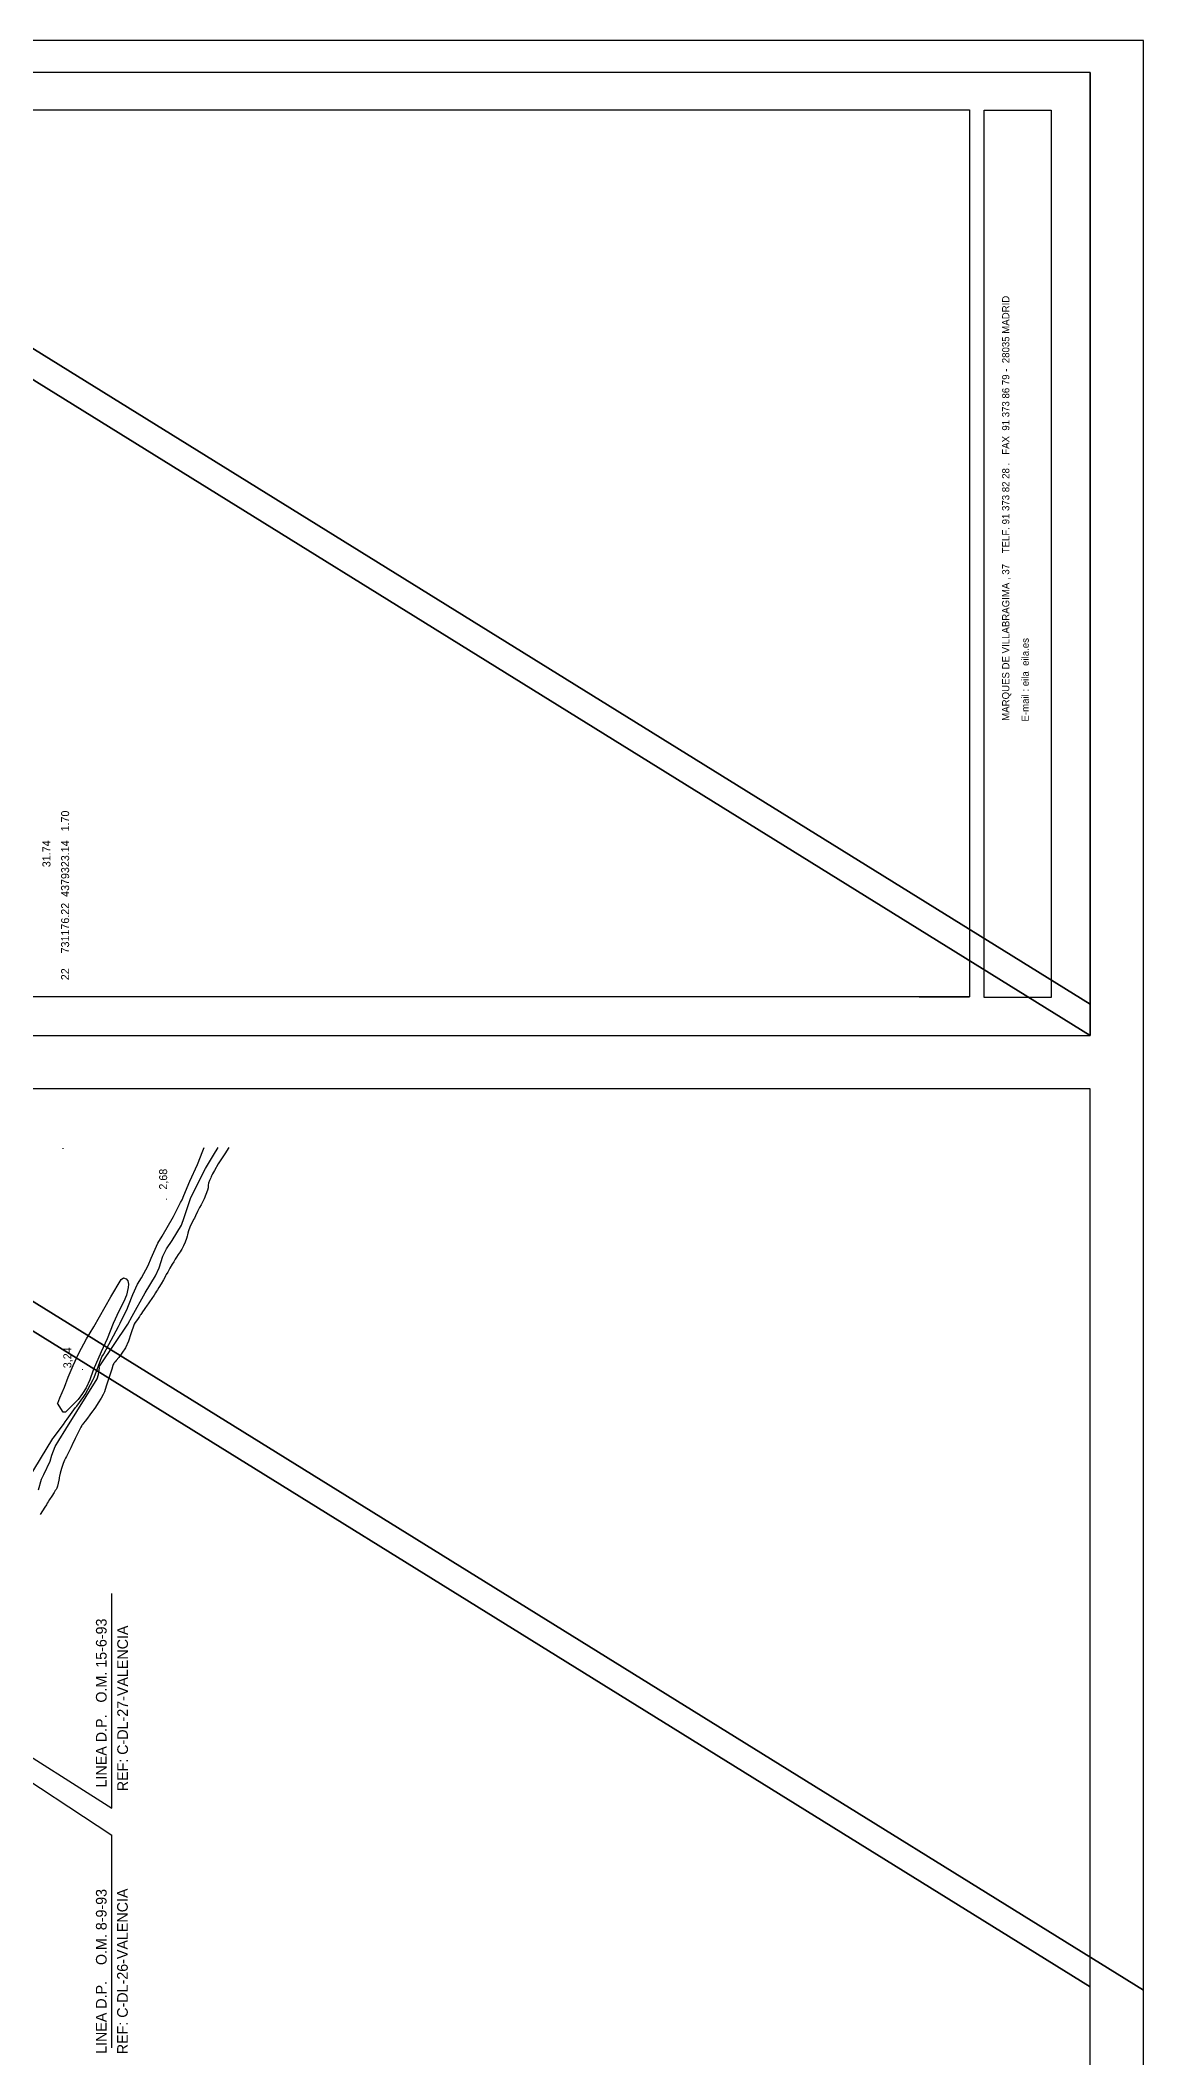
# Model space of a CAD drawing. Extents: x 730854 to 731444, y 4378581 to 4379608.
# Drawn here: x 731237.1 to 731444, y 4379229.4 to 4379607.5 of the extents above; entities that cross this region are included whole.
import ezdxf
from ezdxf.enums import TextEntityAlignment as Align

# ---------------------------------------------------------------- set-up
doc = ezdxf.new("R2010")
doc.units = 0
doc.layers.get('0').update_dxf_attribs({"linetype": 'CONTINUOUS'})
for name, color, linetype in [('24', 7, 'CONTINUOUS'), ('44', 7, 'CONTINUOUS'), ('48', 7, 'CONTINUOUS'), ('61', 7, 'CONTINUOUS')]:
    doc.layers.add(name, color=color, linetype=linetype)

msp = doc.modelspace()

# ---------------------------------------------------------------- linework, layer by layer
at = {"color": 0, "linetype": 'CONTINUOUS'}
for p, q in [((731434, 4379601.5), (731434, 4379421)), ((731401.9, 4379428.19), (731411.32, 4379428.19))]:
    msp.add_line(p, q, dxfattribs=at)
for points in [[(731411.32, 4379428.19), (731208.53, 4379428.19), (731208.53, 4379594.5), (731411.32, 4379594.5)], [(731414.08, 4379428.12), (731414.08, 4379594.41), (731426.66, 4379594.41), (731426.66, 4379428.12)]]:
    msp.add_lwpolyline(points, close=True, dxfattribs=at)
at = {"layer": '24', "color": 0, "linetype": 'CONTINUOUS'}
for points in [[(731272.48, 4379400), (731271.7, 4379398.82), (731270.5, 4379396.94), (731269.77, 4379395.69), (731269.42, 4379395.04), (731269.28, 4379394.76), (731269.23, 4379394.67), (731269.2, 4379394.63), (731269.19, 4379394.6), (731269.16, 4379394.54), (731269.07, 4379394.31), (731268.87, 4379393.82), (731268.67, 4379393.27), (731268.59, 4379392.89), (731268.58, 4379392.66), (731268.57, 4379392.44), (731268.46, 4379392.01), (731268.17, 4379391.19), (731267.85, 4379390.37), (731267.63, 4379389.87), (731267.46, 4379389.59), (731267.26, 4379389.26), (731266.97, 4379388.73), (731266.59, 4379387.96), (731266.23, 4379387.19), (731266.01, 4379386.75), (731265.87, 4379386.46), (731265.72, 4379386.19), (731265.5, 4379385.73), (731265.19, 4379385.05), (731264.9, 4379384.36), (731264.76, 4379383.92), (731264.71, 4379383.64), (731264.66, 4379383.36), (731264.53, 4379382.92), (731264.28, 4379382.25), (731264, 4379381.58), (731263.8, 4379381.17), (731263.66, 4379380.94), (731263.54, 4379380.76), (731263.34, 4379380.44), (731263, 4379379.94), (731262.67, 4379379.42), (731262.44, 4379379.07), (731262.3, 4379378.83), (731262.14, 4379378.57), (731261.87, 4379378.12), (731261.44, 4379377.37), (731261.01, 4379376.63), (731260.75, 4379376.17), (731260.6, 4379375.91), (731260.45, 4379375.64), (731260.2, 4379375.17), (731259.78, 4379374.44), (731259.37, 4379373.71), (731259.1, 4379373.28), (731258.93, 4379373.03)], [(731258.93, 4379373.03), (731258.75, 4379372.76), (731258.46, 4379372.33), (731258.02, 4379371.67), (731257.59, 4379371.04), (731257.33, 4379370.65), (731257.18, 4379370.44), (731257.06, 4379370.27), (731256.88, 4379370.01), (731256.6, 4379369.59), (731256.3, 4379369.15), (731256.09, 4379368.85), (731255.96, 4379368.66), (731255.88, 4379368.53), (731255.74, 4379368.32), (731255.48, 4379367.94), (731255.18, 4379367.52), (731254.93, 4379367.15), (731254.74, 4379366.85), (731254.13, 4379365.05), (731253.65, 4379363.66), (731253.08, 4379362.44), (731252.44, 4379361.42), (731251.83, 4379360.61), (731251.37, 4379360.07), (731251.14, 4379359.81), (731251.06, 4379359.73), (731251.02, 4379359.71), (731250.97, 4379359.64), (731250.9, 4379359.48), (731250.82, 4379359.3), (731250.74, 4379359.09), (731250.51, 4379358.41), (731250.04, 4379356.92), (731249.56, 4379355.42), (731249.29, 4379354.61), (731249.15, 4379354.19), (731248.93, 4379353.71), (731248.56, 4379353.02), (731247.99, 4379352.13), (731247.46, 4379351.34), (731247.14, 4379350.87), (731246.95, 4379350.6), (731246.75, 4379350.32), (731246.44, 4379349.88), (731245.98, 4379349.26), (731245.53, 4379348.66), (731245.24, 4379348.31), (731245.09, 4379348.13), (731245, 4379348.02), (731244.9, 4379347.85), (731244.74, 4379347.55), (731244.56, 4379347.21), (731244.39, 4379346.91), (731244.2, 4379346.53), (731243.92, 4379345.96), (731243.67, 4379345.42), (731243.53, 4379345.13), (731243.3, 4379344.66), (731242.83, 4379343.69), (731242.33, 4379342.67), (731242.04, 4379342.09), (731241.88, 4379341.77), (731241.69, 4379341.38), (731241.44, 4379340.75), (731241.11, 4379339.81), (731240.83, 4379338.91), (731240.7, 4379338.38), (731240.68, 4379338.12), (731240.66, 4379337.92), (731240.61, 4379337.6), (731240.49, 4379337.05), (731240.34, 4379336.48), (731240.2, 4379336.11), (731240.08, 4379335.89), (731239.94, 4379335.67), (731239.7, 4379335.29), (731239.28, 4379334.64), (731238.86, 4379333.98), (731238.6, 4379333.57), (731238.44, 4379333.31), (731238.26, 4379333.01), (731237.97, 4379332.55), (731237.53, 4379331.85), (731237.1, 4379331.17)]]:
    msp.add_lwpolyline(points, dxfattribs=at)
at = {"layer": '44', "color": 0, "linetype": 'CONTINUOUS'}
for points in [[(731234.85, 4379337.81), (731239.5, 4379345.44), (731239.52, 4379345.48), (731241.47, 4379348.09), (731241.78, 4379348.54), (731242.17, 4379349.09), (731243.72, 4379351.23), (731243.97, 4379351.52), (731245.26, 4379353.31), (731245.55, 4379353.71), (731247.06, 4379356.5), (731247.25, 4379356.85), (731248.64, 4379360.77), (731248.95, 4379361.21), (731249.03, 4379361.33), (731251.76, 4379366.46), (731252.09, 4379367.07), (731252.57, 4379368.02), (731253.33, 4379369.56), (731253.68, 4379370.34), (731254.45, 4379372.42), (731255.33, 4379374.35), (731256.09, 4379375.56), (731257.38, 4379377.85), (731257.93, 4379379.21), (731259.18, 4379382.03), (731259.97, 4379383.36), (731262.08, 4379387.07), (731263.44, 4379389.65), (731263.72, 4379390.19), (731264.07, 4379390.96), (731265.18, 4379393.64), (731266.57, 4379396.77), (731267.58, 4379399.34), (731267.87, 4379400)], [(731236.8, 4379335.83), (731237.33, 4379337.8), (731237.79, 4379338.66), (731238.99, 4379341.17), (731239.3, 4379342.29), (731239.93, 4379343.92), (731240.58, 4379345.06), (731241.93, 4379347.16), (731247.78, 4379356.62), (731248.02, 4379357.42), (731248.2, 4379358.71), (731248.16, 4379358.75), (731248.09, 4379358.82), (731248.4, 4379359.26), (731253.55, 4379366.86), (731254.36, 4379368.37), (731256.8, 4379372.73), (731258.71, 4379375.9), (731259.4, 4379377.41), (731260.13, 4379379.61), (731260.8, 4379380.98), (731261.83, 4379382.52), (731263.63, 4379385.4), (731264.08, 4379386.85), (731265.27, 4379390.39), (731266.02, 4379391.96), (731268.11, 4379396.03), (731269.58, 4379398.57), (731270.47, 4379400)], [(731240.38, 4379352.04), (731240.39, 4379352.05), (731240.77, 4379353.08), (731241.65, 4379355.03), (731242.33, 4379356.92), (731243.27, 4379359.13), (731244.38, 4379361.41), (731245.81, 4379364.1), (731247.17, 4379366.39), (731250.37, 4379372), (731252.3, 4379375.25), (731252.75, 4379375.56), (731253.21, 4379375.36), (731253.52, 4379374.96), (731253.68, 4379374.38), (731253.61, 4379373.73), (731253.26, 4379372.31), (731252.76, 4379371.1), (731251.85, 4379369.31), (731250.82, 4379366.98), (731249.66, 4379364.13), (731248.53, 4379361.67), (731247.04, 4379358.25), (731246.43, 4379356.44), (731245.74, 4379354.94), (731245.02, 4379353.87), (731244.25, 4379352.76), (731241.83, 4379350.36), (731241.43, 4379350.39), (731240.38, 4379352.04)]]:
    msp.add_lwpolyline(points, dxfattribs=at)
at = {"layer": '61', "color": 0, "linetype": 'CONTINUOUS'}
for p, q in [((731175.11, 4379320.73), (731250.53, 4379271.06)), ((731176.22, 4379323.14), (731250.56, 4379276.16)), ((731250.56, 4379276.16), (731250.56, 4379316.39)), ((731250.53, 4379231.24), (731250.53, 4379271.06))]:
    msp.add_line(p, q, dxfattribs=at)

# ---------------------------------------------------------------- texts
at = {"color": 0, "linetype": 'CONTINUOUS'}
for s, p in [('MARQUES DE VILLABRAGIMA , 37    TELF. 91 373 82 28 .   FAX  91 373 86 79 -  28035 MADRID', (731418.81, 4379479.96)), ('E-mail : eila  eila.es', (731422.46, 4379479.82))]:
    msp.add_text(s, height=1.35, rotation=90, dxfattribs=at).set_placement(p)
for s, p in [('22     731176.22  4379323.14   1.70', (731241.03, 4379431.34)), ('                                      31.74', (731237.53, 4379431.34))]:
    msp.add_text(s, height=1.5, rotation=90, dxfattribs=at).set_placement(p, align=Align.TOP_LEFT)
at = {"layer": '48', "color": 0, "linetype": 'CONTINUOUS'}
for s, p in [('.', (731241.48, 4379399.53)), (' 2,68', (731260.91, 4379391.53)), ('.', (731260.91, 4379390.03)), (' 3,24', (731242.95, 4379358.05)), ('.', (731245.15, 4379358.12))]:
    msp.add_text(s, height=1.5, rotation=90, dxfattribs=at).set_placement(p)
at = {"layer": '61', "color": 0, "linetype": 'CONTINUOUS'}
for s, p in [('LINEA D.P.   O.M. 15-6-93', (731249.56, 4379280.03)), ('LINEA D.P.    O.M. 8-9-93', (731249.56, 4379230.09))]:
    msp.add_text(s, height=2, rotation=90, dxfattribs=at).set_placement(p)
for s, p in [('REF: C-DL-27-VALENCIA', (731251.56, 4379279.32)), ('REF: C-DL-26-VALENCIA', (731251.53, 4379230.03))]:
    msp.add_text(s, height=2, rotation=90, dxfattribs=at).set_placement(p, align=Align.TOP_LEFT)

# ---------------------------------------------------------------- meshes
at = {"color": 0, "linetype": 'CONTINUOUS'}
mesh = msp.add_polyface(dxfattribs=at)
corners = [(730854.5, 4378581), (730854.5, 4378581), (730854.5, 4378771.96), (731162.5, 4378581), (730854.5, 4378946.49), (731444, 4378581), (730854.5, 4379607.5), (731444, 4379242.01), (731444, 4379607.5)]
mesh.append_faces([[corners[k] for k in face] for face in [(0, 1, 3, 2), (2, 3, 5, 4), (4, 5, 7, 6), (6, 7, 8, 8)]], dxfattribs={"vtx0": -1, "vtx2": -1, "color": 0})
mesh = msp.add_polyface(dxfattribs=at)
corners = [(731152.26, 4379421), (731172.5, 4379421), (731152.26, 4379433.55), (731434, 4379421), (731152.26, 4379595.68), (731434, 4379421), (731152.26, 4379601.5), (731434, 4379426.82), (731434, 4379601.5)]
mesh.append_faces([[corners[k] for k in face] for face in [(0, 0, 1, 2), (2, 1, 3, 4), (4, 5, 7, 6), (6, 7, 8, 8)]], dxfattribs={"vtx0": -1, "vtx2": -1, "color": 0})
mesh = msp.add_polyface(dxfattribs=at)
corners = [(730864.5, 4378591), (730864.5, 4378591), (730864.5, 4378775.76), (731162.5, 4378591), (730864.5, 4378944.09), (731434, 4378591), (730864.5, 4379411), (731434, 4379057.91), (731162.5, 4379411), (731434, 4379242.67), (731434, 4379411)]
mesh.append_faces([[corners[k] for k in face] for face in [(0, 1, 3, 2), (2, 3, 5, 4), (4, 5, 7, 6), (6, 7, 9, 8), (8, 9, 10, 10)]], dxfattribs={"vtx0": -1, "vtx2": -1, "color": 0})

doc.saveas('drawing.dxf')
